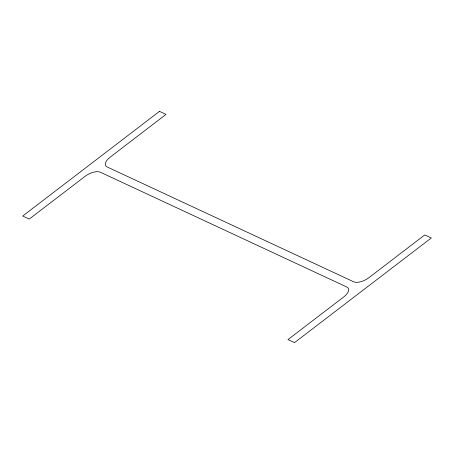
<?xml version="1.0" encoding="UTF-8"?>
<svg xmlns="http://www.w3.org/2000/svg" width="454" height="454" viewBox="0 0 454 454"><rect width="100%" height="100%" fill="white"/><g stroke="black" fill="none" stroke-linecap="round" stroke-linejoin="round"><path stroke-width="0.68" d="M159.49 111.366L22.7 216.03L29.226 219.072L85.034 176.368A12.099 5.754 -27.6 0 1 100.374 172.231L346.788 287.002A12.099 5.754 -27.6 0 1 343.791 296.893L287.984 339.592L294.51 342.634L431.3 237.97L424.774 234.928L368.966 277.632A12.099 5.754 -27.6 0 1 353.626 281.769L107.212 166.998A12.099 5.754 -27.6 0 1 110.209 157.107L166.016 114.408L159.49 111.366"/></g></svg>
